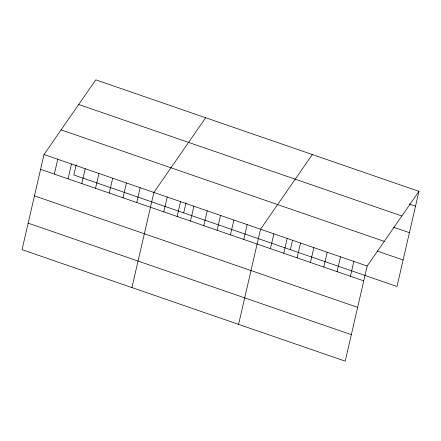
<?xml version="1.0" encoding="UTF-8"?>
<svg xmlns="http://www.w3.org/2000/svg" width="441" height="441" viewBox="0 0 441 441"><rect width="100%" height="100%" fill="white"/><g stroke="black" fill="none" stroke-linecap="round" stroke-linejoin="round"><path stroke-width="0.66" d="M44.012 154.526L22.05 249.661L345.215 361.157L367.177 266.022L418.95 191.339L95.785 79.843L44.012 154.526L367.177 266.022M54.326 174.096L57.749 159.267M68.057 178.837L71.481 164.008M76.155 164.879L73.823 174.978L396.988 286.474L418.95 191.339M81.794 183.572L85.218 168.743M95.526 188.313L98.949 173.484M109.263 193.048L112.687 178.219M122.995 197.788L126.418 182.96M136.732 202.529L140.155 187.701M131.925 287.571L153.887 192.436L205.66 117.753M163.798 211.862L167.222 197.039M177.128 216.465L180.551 201.636M183.699 212.882L186.03 202.788M190.457 221.062L193.88 206.234M203.786 225.66L207.209 210.837M217.121 230.263L220.544 215.434M230.45 234.86L233.873 220.031M243.779 239.457L247.203 224.629M238.57 324.361L260.532 229.232L312.305 154.543M270.438 248.658L273.861 233.829M283.772 253.255L287.196 238.427M290.343 249.678L292.383 240.847M297.102 257.858L300.525 243.03M310.431 262.456L313.854 247.627M323.76 267.053L327.183 252.224M337.095 271.656L340.518 256.827M350.424 276.253L353.847 261.425M409.176 203.979L415.527 206.168M78.702 104.489L401.867 215.985M393.537 227.192L409.408 232.666M61.101 129.88L384.26 241.376M377.077 250.99L403.107 259.97M40.589 169.355L363.753 280.851M34.47 195.859L357.634 307.355M28.169 223.163L351.334 334.658"/></g></svg>
